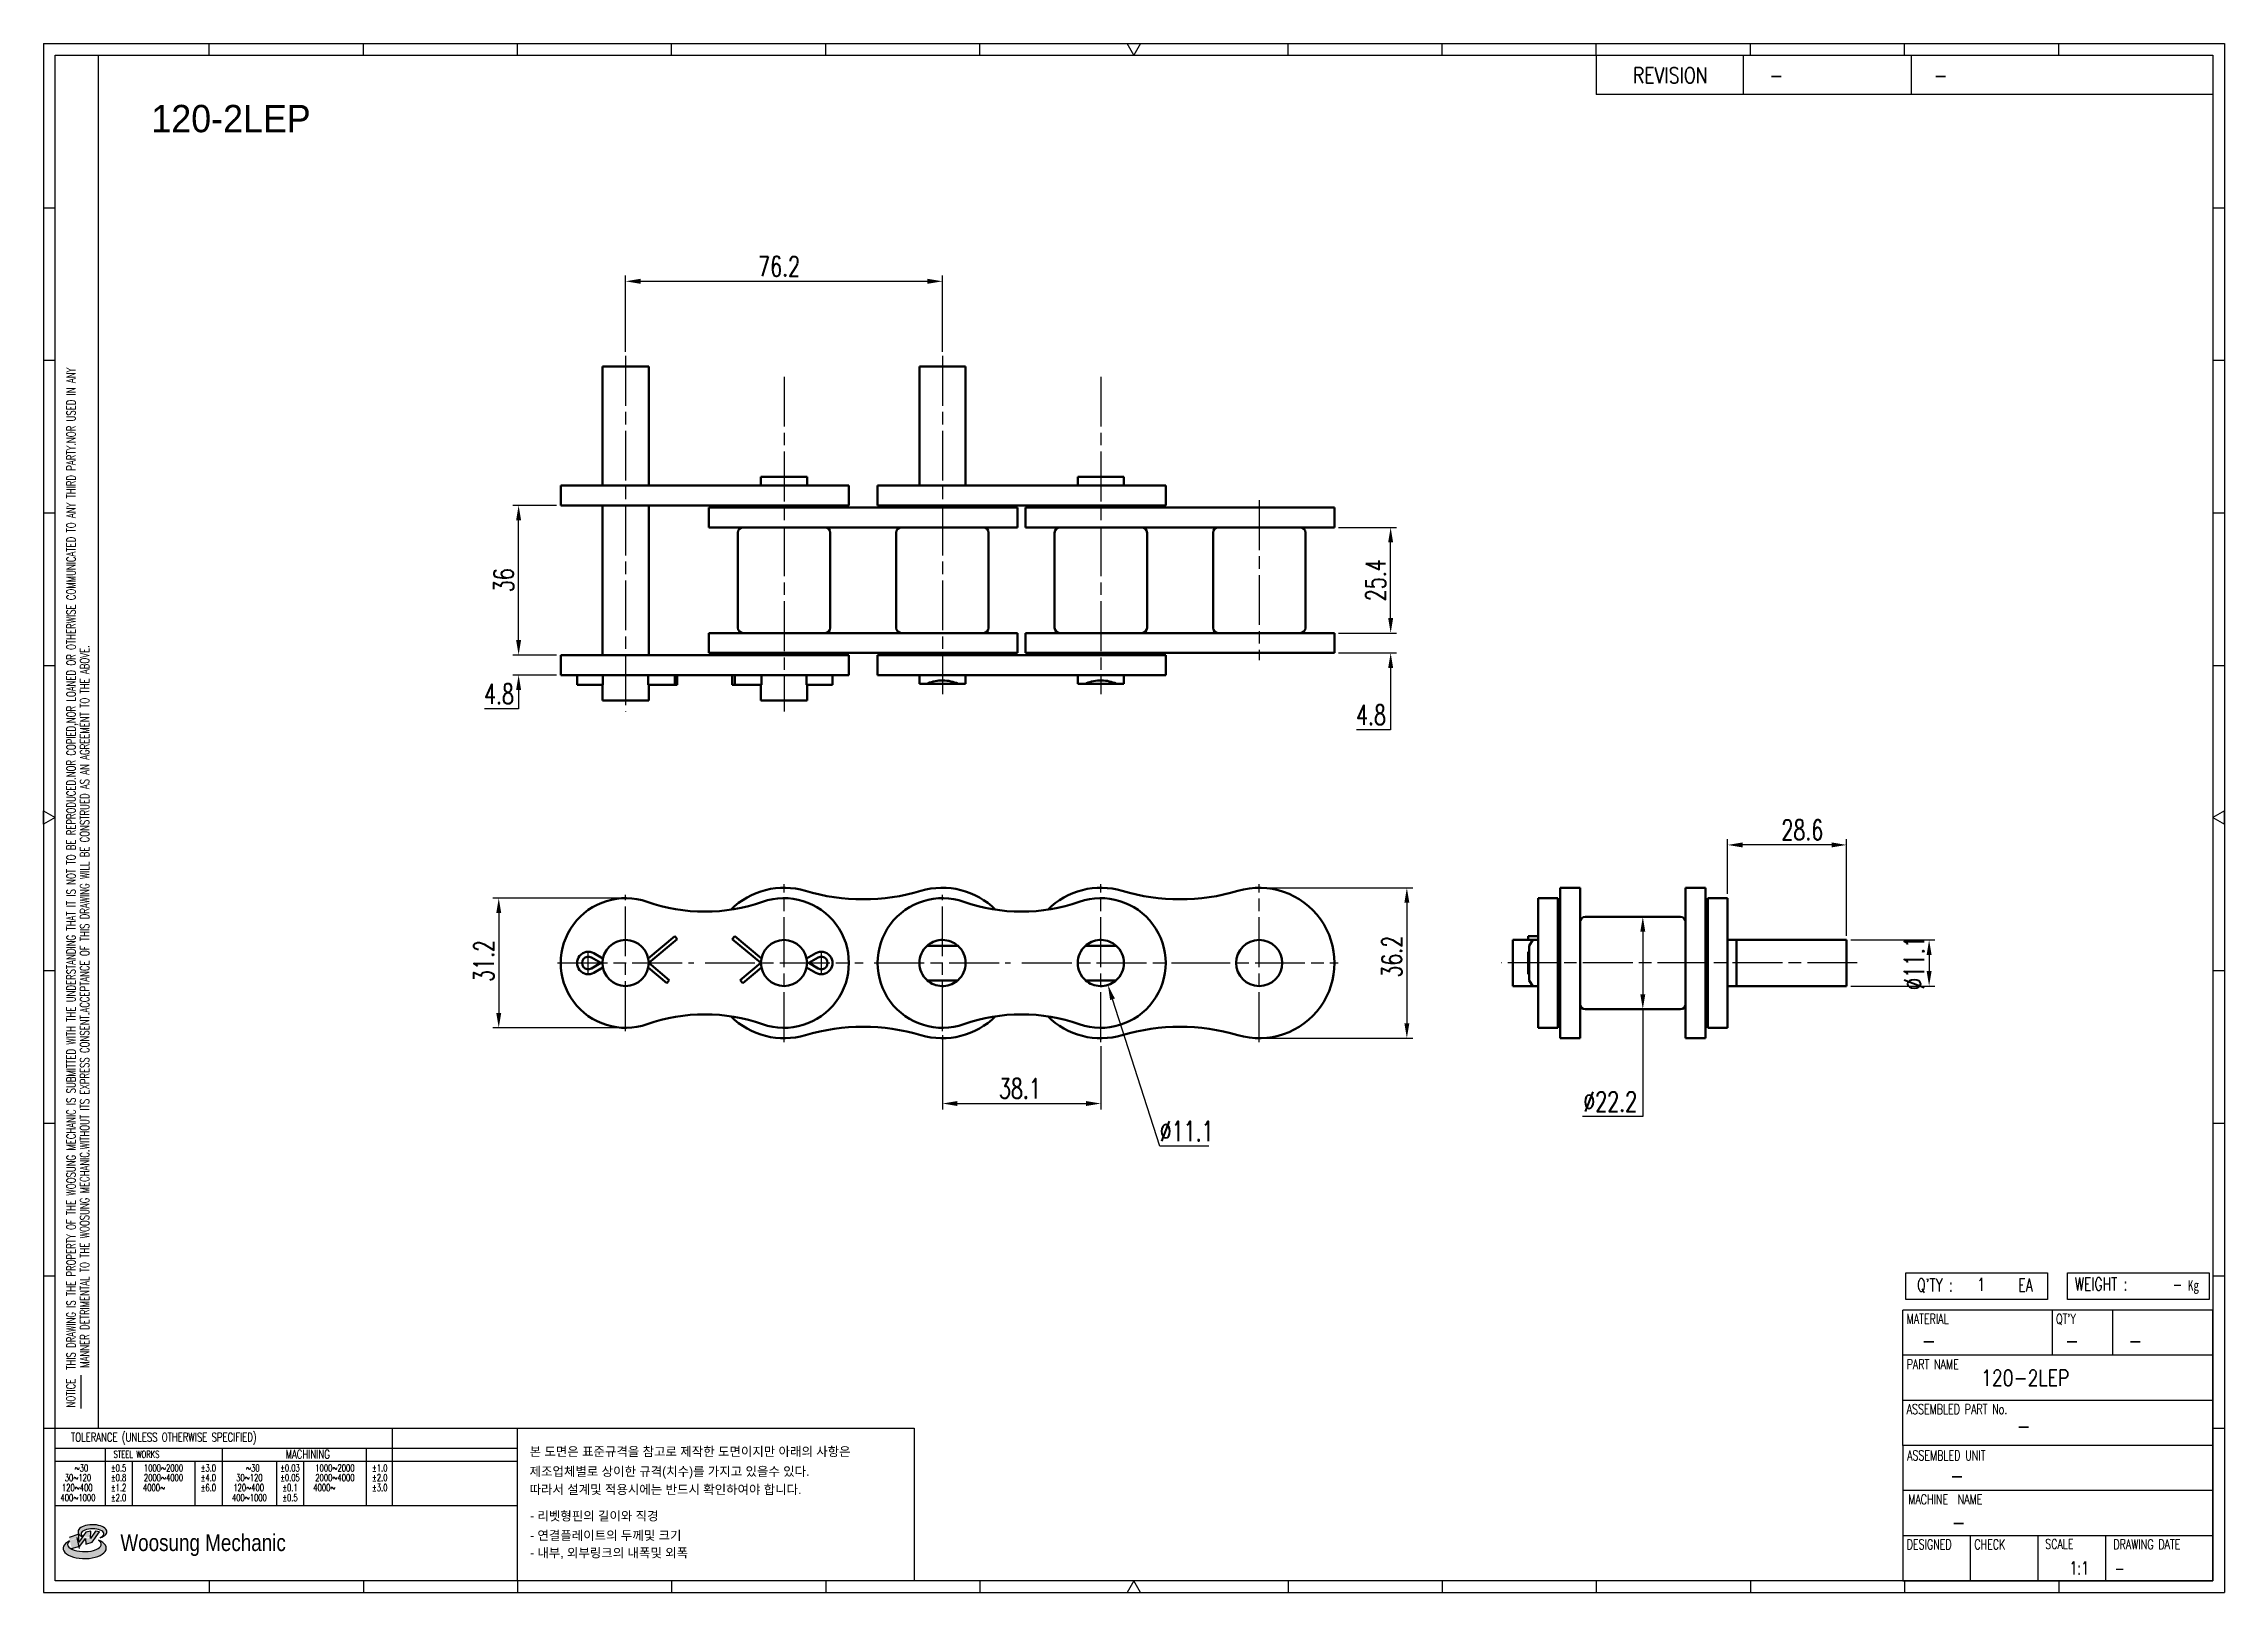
# Model space of a CAD drawing. Header units: millimetres. Extents: x 2104 to 2628, y 59 to 431.
import ezdxf
from ezdxf.enums import TextEntityAlignment as Align

# ---------------------------------------------------------------- set-up
doc = ezdxf.new("R2010")
doc.units = ezdxf.units.MM
doc.linetypes.add('AM_ISO08W050', pattern=[18, 12, -1.5, 3, -1.5])
doc.layers.get('Defpoints').update_dxf_attribs({"color": 80})
doc.layers.add('AM_0', color=7, linetype='Continuous', lineweight=50)
doc.layers.add('CL1', color=140, linetype='AM_ISO08W050', lineweight=25)
for name, color, linetype in [('S-DIM', 7, 'Continuous'), ('TITLE', 7, 'Continuous'), ('도면레이아웃', 7, 'Continuous')]:
    doc.layers.add(name, color=color, linetype=linetype)
doc.styles.add('HAN', font='ROMANS.shx', dxfattribs={"width": 0.7, "bigfont": 'whgtxt.shx'})
doc.styles.add('HKD_ST2', font='romans.shx', dxfattribs={"width": 0.7, "height": 4, "bigfont": '@extfont2.shx'})
doc.styles.add('HSG', font='SIMPLEX.shx', dxfattribs={"width": 0.7, "bigfont": 'HSG.shx'})
doc.styles.add('MtXpl_', font='Gulim.ttf')
doc.styles.add('SLDTEXTSTYLE4', font='arial.ttf', dxfattribs={"width": 0.8})
doc.dimstyles.new('AP2', dxfattribs={"dimscale": 2, "dimtxt": 2.4, "dimasz": 1.8, "dimexe": 0.7, "dimexo": 0.5, "dimgap": 0.6, "dimtad": 1, "dimtoh": 1, "dimdec": 1, "dimrnd": 0.01, "dimzin": 9, "dimdsep": 46, "dimtxsty": 'HSG', "dimcen": 0, "dimclrd": 251, "dimclre": 251, "dimclrt": 60, "dimazin": 2, "dimtp": 1, "dimtm": 1, "dimtfac": 0.5, "dimtdec": 1, "dimtofl": 0, "dimtmove": 0, "dimatfit": 3, "dimfxl": 0, "dimtvp": 1, "dimtolj": 2, "dimlwd": -1, "dimlwe": -1, "dimarcsym": 0})

# ---------------------------------------------------------------- blocks, each defined once
blk = doc.blocks.new('MAST')
at = {"layer": '도면레이아웃'}
h = blk.add_hatch(color=10, dxfattribs=at)
h.paths.add_polyline_path([(1.544, 35.177), (1.554, 34.966), (1.779, 35.034), (2.054, 35.422), (1.908, 35.446), (1.728, 35.167), (1.741, 35.439), (1.547, 35.405), (1.292, 35.041), (1.295, 35.33), (0.943, 35.208), (1.03, 34.8), (1.336, 34.885)])
edge = h.paths.add_edge_path()
edge.add_ellipse((1.795, 35.421), major_axis=(-0.53, 0), ratio=0.487785, start_angle=122.36065, end_angle=403.39574)
edge.add_line((1.411, 35.244), (1.419, 35.261))
edge.add_ellipse((1.798, 35.344), major_axis=(-0.423, 0), ratio=0.444396, start_angle=131.58977, end_angle=386.19408, ccw=False)
edge = h.paths.add_edge_path()
edge.add_ellipse((1.512, 34.815), major_axis=(-0.793, 0), ratio=0.480113, start_angle=314.67633, end_angle=590.85213)
edge.add_ellipse((1.501, 34.958), major_axis=(-0.62, 0), ratio=0.43311, start_angle=331.7024, end_angle=574.42495, ccw=False)
at = {"color": 140}
for p, q in [((0, 90.118), (80.15, 90.118)), ((0, 90.118), (0, 33.191)), ((80.15, 90.118), (80.15, 33.191)), ((57.068, 89.693), (57.068, 88.246)), ((62.47, 89.693), (62.47, 88.246)), ((68.635, 89.693), (68.635, 88.246)), ((79.725, 88.246), (57.068, 88.246)), ((68.449, 43.961), (68.449, 44.936)), ((68.449, 44.936), (73.654, 44.936)), ((73.654, 44.936), (73.654, 43.961)), ((74.39, 43.961), (74.39, 44.936)), ((74.39, 44.936), (79.595, 44.936)), ((79.595, 44.936), (79.595, 43.961)), ((68.336, 38.59), (68.336, 43.563)), ((79.725, 43.563), (68.336, 43.563)), ((73.654, 43.961), (68.449, 43.961)), ((73.827, 43.563), (73.827, 41.905)), ((79.595, 43.961), (74.39, 43.961)), ((76.037, 43.563), (76.037, 41.905)), ((79.725, 38.59), (79.725, 43.563)), ((79.725, 41.905), (68.336, 41.905)), ((79.725, 40.248), (68.336, 40.248)), ((68.336, 38.59), (68.336, 33.616)), ((79.725, 38.59), (68.336, 38.59)), ((79.725, 33.616), (79.725, 38.59)), ((79.725, 36.932), (68.336, 36.932)), ((79.725, 35.274), (68.336, 35.274)), ((70.822, 33.616), (70.822, 35.274)), ((73.309, 33.616), (73.309, 35.274)), ((75.796, 33.616), (75.796, 35.274)), ((0, 33.191), (80.15, 33.191)), ((68.336, 33.616), (79.725, 33.616))]:
    blk.add_line(p, q, dxfattribs=at)
for p, q in [((6.089, 89.693), (6.089, 90.118)), ((11.753, 89.693), (11.753, 90.118)), ((17.418, 89.693), (17.418, 90.118)), ((23.082, 89.693), (23.082, 90.118)), ((28.746, 89.693), (28.746, 90.118)), ((34.411, 89.693), (34.411, 90.118)), ((45.739, 89.693), (45.739, 90.118)), ((51.404, 89.693), (51.404, 90.118)), ((57.068, 89.693), (57.068, 90.118)), ((62.732, 89.693), (62.732, 90.118)), ((68.397, 89.693), (68.397, 90.118)), ((74.061, 89.693), (74.061, 90.118)), ((0, 84.085), (0.425, 84.085)), ((79.725, 84.085), (80.15, 84.085)), ((0, 78.478), (0.425, 78.478)), ((79.725, 78.478), (80.15, 78.478)), ((0, 72.87), (0.425, 72.87)), ((79.725, 72.87), (80.15, 72.87)), ((0, 67.262), (0.425, 67.262)), ((79.725, 67.262), (80.15, 67.262)), ((0, 56.047), (0.425, 56.047)), ((79.725, 56.047), (80.15, 56.047)), ((0, 50.439), (0.425, 50.439)), ((79.725, 50.439), (80.15, 50.439)), ((0, 44.832), (0.425, 44.832)), ((79.725, 44.832), (80.15, 44.832)), ((1.377, 39.947), (1.377, 41.174)), ((0, 39.224), (0.425, 39.224)), ((79.725, 39.224), (80.15, 39.224)), ((6.089, 33.616), (6.089, 33.191)), ((11.753, 33.616), (11.753, 33.191)), ((17.418, 33.616), (17.418, 33.191)), ((23.082, 33.616), (23.082, 33.191)), ((28.746, 33.616), (28.746, 33.191)), ((34.411, 33.616), (34.411, 33.191)), ((45.739, 33.616), (45.739, 33.191)), ((51.404, 33.616), (51.404, 33.191)), ((57.068, 33.616), (57.068, 33.191)), ((62.732, 33.616), (62.732, 33.191)), ((68.397, 33.616), (68.397, 33.191)), ((74.061, 33.616), (74.061, 33.191))]:
    blk.add_line(p, q)
at = {"color": 2}
for p, q in [((2.017, 39.224), (2.017, 89.693)), ((0.425, 39.224), (17.418, 39.224)), ((0.425, 38.487), (17.418, 38.487)), ((2.257, 38.487), (2.257, 36.382)), ((6.557, 38.5), (6.557, 36.382)), ((11.857, 38.487), (11.857, 36.382)), ((12.816, 39.224), (12.816, 36.382)), ((17.418, 33.616), (17.418, 39.224)), ((0.425, 38.012), (17.418, 38.012)), ((3.257, 38.012), (3.257, 36.382)), ((5.557, 38.012), (5.557, 36.382)), ((8.557, 38.012), (8.557, 36.382)), ((9.557, 38.026), (9.557, 36.382)), ((0.425, 36.382), (17.418, 36.382))]:
    blk.add_line(p, q, dxfattribs=at)
for points in [[(40.075, 89.693), (39.83, 90.118), (40.32, 90.118)], [(0.425, 61.679), (0, 61.433), (0, 61.924)], [(79.725, 61.679), (80.15, 61.433), (80.15, 61.924)], [(40.075, 33.616), (39.83, 33.191), (40.32, 33.191)]]:
    blk.add_lwpolyline(points, close=True)
at = {"color": 140}
blk.add_lwpolyline([(0.425, 89.693), (79.725, 89.693), (79.725, 33.616), (0.425, 33.616)], close=True, dxfattribs=at)
at = {"layer": '도면레이아웃'}
for p, q in [((1.295, 35.33), (0.943, 35.208)), ((1.547, 35.405), (1.292, 35.041)), ((1.292, 35.041), (1.295, 35.33)), ((1.741, 35.439), (1.547, 35.405)), ((1.908, 35.446), (1.728, 35.167)), ((1.728, 35.167), (1.741, 35.439)), ((1.779, 35.034), (2.054, 35.422)), ((2.054, 35.422), (1.908, 35.446)), ((1.03, 34.8), (1.336, 34.885)), ((1.224, 35.208), (1.311, 34.8)), ((1.224, 35.208), (1.224, 35.208)), ((1.336, 34.885), (1.544, 35.177)), ((1.419, 35.261), (1.411, 35.244)), ((1.544, 35.177), (1.554, 34.966)), ((1.554, 34.966), (1.779, 35.034))]:
    blk.add_line(p, q, dxfattribs=at)
for centre, major_axis, ratio, start_param, end_param in [((1.795, 35.421), (-0.53, 0), 0.487785, 2.135596, 7.040584), ((1.798, 35.344), (-0.423, 0), 0.444396, 2.296675, 6.740358), ((1.512, 34.815), (-0.793, 0), 0.480113, 5.492138, 10.312315), ((1.501, 34.958), (-0.62, 0), 0.43311, 5.789299, 10.025607)]:
    blk.add_ellipse(centre, major_axis=major_axis, ratio=ratio, start_param=start_param, end_param=end_param, dxfattribs=at)
for s, height, style, width, p in [('REVISION', 0.5806, 'HAN', 0.8, (58.415, 88.664)), ('-', 0.581, 'HAN', 0.8, (63.426, 88.664)), ('-', 0.581, 'HAN', 0.8, (69.468, 88.664)), ("Q'TY : ", 0.4746, 'HKD_ST2', 0.7, (68.857, 44.253)), ('1', 0.475, 'HKD_ST2', 0.7, (71.071, 44.275)), ('EA', 0.4746, 'HKD_ST2', 0.7, (72.578, 44.253)), ('WEIGHT : ', 0.4746, 'HKD_ST2', 0.7, (74.65, 44.286)), ('-', 0.581, 'HAN', 0.8, (69.029, 42.157)), ('-', 0.581, 'HAN', 0.8, (74.289, 42.157)), ('-', 0.581, 'HAN', 0.8, (76.623, 42.157)), ('-', 0.581, 'HAN', 0.8, (72.515, 39.013)), ('-', 0.581, 'HAN', 0.8, (70.067, 37.189)), ('-', 0.581, 'HAN', 0.8, (70.126, 35.48)), ('1:1', 0.4746, 'HKD_ST2', 0.7, (74.458, 33.848)), ('-', 0.475, 'HKD_ST2', 0.7, (76.112, 33.837))]:
    blk.add_text(s, height=height, dxfattribs=dict(style=style, width=width)).set_placement(p)
at = {"color": 6, "style": 'HKD_ST2', "width": 0.7}
for s, p in [(' THIS DRAWING IS THE PROPERTY OF THE WOOSUNG MECHANIC IS SUBMITTED WITH THE UNDERSTANDING THAT IT IS NOT TO BE REPRODUCED.NOR COPIED,NOR LOANED OR OTHERWISE COMMUNICATED TO ANY THIRD PARTY.NOR USED IN ANY', (1.173, 41.217)), ('MANNER DETRIMENTAL TO THE WOOSUNG MECHANIC.WITHOUT ITS EXPRESS CONSENT.ACCEPTANCE OF THIS DRAWING WILL BE CONSTRUED AS AN AGREEMENT TO THE ABOVE.', (1.672, 41.447))]:
    blk.add_text(s, height=0.326266, rotation=90, dxfattribs=at).set_placement(p)
at = {"style": 'HKD_ST2', "width": 0.7}
blk.add_text('-', height=0.475, dxfattribs=at).set_placement((78.613, 44.286), align=Align.RIGHT)
at = {"color": 254, "style": 'HKD_ST2', "width": 0.7}
for s, height, p in [('MATERIAL', 0.3651, (68.474, 43.425)), ("QT'Y", 0.3651, (73.965, 43.425)), ('PART NAME', 0.3651, (68.474, 41.756)), ('ASSEMBLED PART No.', 0.36511, (68.474, 40.109)), ('ASSEMBLED UNIT', 0.36511, (68.49, 38.408)), ('MACHINE  NAME', 0.36511, (68.532, 36.794)), ('DESIGNED', 0.3651, (68.474, 35.136)), ('CHECK', 0.3651, (70.961, 35.136)), ('SCALE', 0.3651, (73.566, 35.153)), ('DRAWING DATE', 0.36511, (76.071, 35.141))]:
    blk.add_text(s, height=height, dxfattribs=at).set_placement(p, align=Align.TOP_LEFT)
at = {"style": 'HKD_ST2', "width": 0.7}
blk.add_text('NOTICE', height=0.3263, rotation=90, dxfattribs=at).set_placement((1.163, 39.988))
blk.add_text('TOLERANCE (UNLESS OTHERWISE SPECIFIED)', height=0.32627, dxfattribs=at).set_placement((4.417, 38.896), align=Align.MIDDLE_CENTER)
at = {"color": 4, "style": 'HKD_ST2', "width": 0.7}
for s, height, p in [('%%12630', 0.261, (1.389, 37.762)), ('1000%%1262000', 0.26101, (4.407, 37.762)), ('%%12630', 0.261, (7.689, 37.762)), ('1000%%1262000', 0.26101, (10.707, 37.762)), ('120%%126400', 0.26101, (1.237, 37.045)), ('30%%126120', 0.261, (1.263, 37.411)), ('4000%%126', 0.261, (4.061, 37.045)), ('2000%%1264000', 0.26101, (4.407, 37.411)), ('120%%126400', 0.26101, (7.537, 37.045)), ('30%%126120', 0.261, (7.563, 37.411)), ('4000%%126', 0.261, (10.321, 37.045)), ('2000%%1264000', 0.26101, (10.707, 37.411)), ('400%%1261000', 0.26101, (1.263, 36.67)), ('400%%1261000', 0.26101, (7.563, 36.67))]:
    blk.add_text(s, height=height, dxfattribs=at).set_placement(p, align=Align.MIDDLE_CENTER)
for s, height, p in [('%%P0.5', 0.261, (2.757, 37.762)), ('STEEL WORKS', 0.26101, (3.416, 38.268)), ('%%P3.0', 0.261, (6.057, 37.762)), ('%%P0.03', 0.261, (9.057, 37.762)), ('MACHINING', 0.3263, (9.707, 38.27)), ('%%P1.0', 0.261, (12.357, 37.762)), ('%%P0.8', 0.261, (2.757, 37.411)), ('%%P1.2', 0.261, (2.757, 37.045)), ('%%P4.0', 0.261, (6.057, 37.411)), ('%%P6.0', 0.261, (6.057, 37.045)), ('%%P0.05', 0.261, (9.057, 37.411)), ('%%P0.1', 0.261, (9.057, 37.045)), ('%%P2.0', 0.261, (12.357, 37.411)), ('%%P3.0', 0.261, (12.357, 37.045)), ('%%P2.0', 0.261, (2.757, 36.67)), ('%%P0.5', 0.261, (9.057, 36.67))]:
    blk.add_text(s, height=height, dxfattribs=at).set_placement(p, align=Align.MIDDLE)
at = {"color": 1, "style": 'SLDTEXTSTYLE4', "width": 0.8}
blk.add_text('Woosung Mechanic', height=0.61957, dxfattribs=at).set_placement((2.822, 34.711))
at = {"layer": 'TITLE', "width": 0.8}
blk.add_text('Kg', height=0.3789, dxfattribs=at).set_placement((78.807, 44.286))
blk = doc.blocks.new('*D2')
at = {"layer": 'Defpoints', "color": 0, "transparency": 16777216}
for p in [(2414.07, 289.52), (2427.58, 289.52), (2414.07, 284.72)]:
    blk.add_point(p, dxfattribs=at)
at = {"layer": 'S-DIM', "color": 251, "linetype": 'ByBlock', "transparency": 16777216}
for p, q in [((2427.58, 293.12), (2427.58, 296.72)), ((2415.07, 289.52), (2428.98, 289.52)), ((2415.07, 284.72), (2428.98, 284.72)), ((2427.58, 281.12), (2427.58, 266.27)), ((2427.58, 266.27), (2419.34, 266.27))]:
    blk.add_line(p, q, dxfattribs=at)
at = {"layer": 'S-DIM', "color": 251, "transparency": 16777216}
for points in [[(2426.98, 293.12), (2428.18, 293.12), (2427.58, 289.52)], [(2426.98, 281.12), (2428.18, 281.12), (2427.58, 284.72)]]:
    blk.add_solid(points, dxfattribs=at)
at = {"layer": 'S-DIM', "color": 60, "transparency": 16777216, "insert": (2422.86, 269.87), "char_height": 4.8, "attachment_point": 5, "style": 'HSG'}
blk.add_mtext('\\A2;4.8', dxfattribs=at)
blk = doc.blocks.new('*D3')
at = {"layer": 'Defpoints', "color": 0, "transparency": 16777216}
for p in [(2414.07, 314.92), (2427.58, 314.92), (2414.07, 289.52)]:
    blk.add_point(p, dxfattribs=at)
at = {"layer": 'S-DIM', "color": 251, "linetype": 'ByBlock', "transparency": 16777216}
for p, q in [((2415.07, 314.92), (2428.98, 314.92)), ((2427.58, 293.12), (2427.58, 311.32)), ((2415.07, 289.52), (2428.98, 289.52))]:
    blk.add_line(p, q, dxfattribs=at)
at = {"layer": 'S-DIM', "color": 251, "transparency": 16777216}
for points in [[(2426.98, 311.32), (2428.18, 311.32), (2427.58, 314.92)], [(2426.98, 293.12), (2428.18, 293.12), (2427.58, 289.52)]]:
    blk.add_solid(points, dxfattribs=at)
at = {"layer": 'S-DIM', "color": 60, "transparency": 16777216, "insert": (2423.98, 302.22), "char_height": 4.8, "attachment_point": 5, "rotation": 90, "style": 'HSG'}
blk.add_mtext('\\A2;25.4', dxfattribs=at)
blk = doc.blocks.new('*D4')
at = {"layer": 'Defpoints', "color": 0, "transparency": 16777216}
for p in [(2319.77, 374.12), (2243.57, 356.19), (2319.77, 356.19)]:
    blk.add_point(p, dxfattribs=at)
at = {"layer": 'S-DIM', "color": 251, "linetype": 'ByBlock', "transparency": 16777216}
for p, q in [((2243.57, 357.19), (2243.57, 375.52)), ((2247.17, 374.12), (2316.17, 374.12)), ((2319.77, 357.19), (2319.77, 375.52))]:
    blk.add_line(p, q, dxfattribs=at)
at = {"layer": 'S-DIM', "color": 251, "transparency": 16777216}
for points in [[(2247.17, 374.72), (2247.17, 373.52), (2243.57, 374.12)], [(2316.17, 374.72), (2316.17, 373.52), (2319.77, 374.12)]]:
    blk.add_solid(points, dxfattribs=at)
at = {"layer": 'S-DIM', "color": 60, "transparency": 16777216, "insert": (2280.49, 377.72), "char_height": 4.8, "attachment_point": 5, "style": 'HSG'}
blk.add_mtext('\\A2;76.2', dxfattribs=at)
blk = doc.blocks.new('*D5')
at = {"layer": 'Defpoints', "color": 0, "transparency": 16777216}
for p in [(2217.84, 284.22), (2227.97, 284.22), (2227.97, 279.42)]:
    blk.add_point(p, dxfattribs=at)
at = {"layer": 'S-DIM', "color": 251, "linetype": 'ByBlock', "transparency": 16777216}
for p, q in [((2217.84, 287.82), (2217.84, 291.42)), ((2226.97, 284.22), (2216.44, 284.22)), ((2226.97, 279.42), (2216.44, 279.42)), ((2217.84, 275.82), (2217.84, 271.27)), ((2217.84, 271.27), (2209.6, 271.27))]:
    blk.add_line(p, q, dxfattribs=at)
at = {"layer": 'S-DIM', "color": 251, "transparency": 16777216}
for points in [[(2217.24, 287.82), (2218.44, 287.82), (2217.84, 284.22)], [(2217.24, 275.82), (2218.44, 275.82), (2217.84, 279.42)]]:
    blk.add_solid(points, dxfattribs=at)
at = {"layer": 'S-DIM', "color": 60, "transparency": 16777216, "insert": (2213.12, 274.87), "char_height": 4.8, "attachment_point": 5, "style": 'HSG'}
blk.add_mtext('\\A2;4.8', dxfattribs=at)
blk = doc.blocks.new('*D6')
at = {"layer": 'Defpoints', "color": 0, "transparency": 16777216}
for p in [(2217.84, 320.22), (2227.97, 320.22), (2227.97, 284.22)]:
    blk.add_point(p, dxfattribs=at)
at = {"layer": 'S-DIM', "color": 251, "linetype": 'ByBlock', "transparency": 16777216}
for p, q in [((2226.97, 320.22), (2216.44, 320.22)), ((2217.84, 287.82), (2217.84, 316.62)), ((2226.97, 284.22), (2216.44, 284.22))]:
    blk.add_line(p, q, dxfattribs=at)
at = {"layer": 'S-DIM', "color": 251, "transparency": 16777216}
for points in [[(2217.24, 316.62), (2218.44, 316.62), (2217.84, 320.22)], [(2217.24, 287.82), (2218.44, 287.82), (2217.84, 284.22)]]:
    blk.add_solid(points, dxfattribs=at)
at = {"layer": 'S-DIM', "color": 60, "transparency": 16777216, "insert": (2214.24, 302.22), "char_height": 4.8, "attachment_point": 5, "rotation": 90, "style": 'HSG'}
blk.add_mtext('\\A2;36', dxfattribs=at)
blk = doc.blocks.new('*D7')
at = {"layer": 'Defpoints', "color": 0, "transparency": 16777216}
for p in [(2243.57, 225.75), (2213.06, 194.55), (2243.57, 194.55)]:
    blk.add_point(p, dxfattribs=at)
at = {"layer": 'S-DIM', "color": 251, "linetype": 'ByBlock', "transparency": 16777216}
for p, q in [((2242.57, 225.75), (2211.66, 225.75)), ((2213.06, 222.15), (2213.06, 198.15)), ((2242.57, 194.55), (2211.66, 194.55))]:
    blk.add_line(p, q, dxfattribs=at)
at = {"layer": 'S-DIM', "color": 251, "transparency": 16777216}
for points in [[(2212.46, 222.15), (2213.66, 222.15), (2213.06, 225.75)], [(2212.46, 198.15), (2213.66, 198.15), (2213.06, 194.55)]]:
    blk.add_solid(points, dxfattribs=at)
at = {"layer": 'S-DIM', "color": 60, "transparency": 16777216, "insert": (2209.46, 210.64), "char_height": 4.8, "attachment_point": 5, "rotation": 90, "style": 'HSG'}
blk.add_mtext('\\A2;31.2', dxfattribs=at)
blk = doc.blocks.new('*D8')
at = {"layer": 'Defpoints', "color": 0, "transparency": 16777216}
for p in [(2395.97, 228.25), (2395.97, 192.05), (2431.48, 192.05)]:
    blk.add_point(p, dxfattribs=at)
at = {"layer": 'S-DIM', "color": 251, "linetype": 'ByBlock', "transparency": 16777216}
for p, q in [((2396.97, 228.25), (2432.88, 228.25)), ((2431.48, 224.65), (2431.48, 195.65)), ((2396.97, 192.05), (2432.88, 192.05))]:
    blk.add_line(p, q, dxfattribs=at)
at = {"layer": 'S-DIM', "color": 251, "transparency": 16777216}
for points in [[(2430.88, 224.65), (2432.08, 224.65), (2431.48, 228.25)], [(2430.88, 195.65), (2432.08, 195.65), (2431.48, 192.05)]]:
    blk.add_solid(points, dxfattribs=at)
at = {"layer": 'S-DIM', "color": 60, "transparency": 16777216, "insert": (2427.88, 211.67), "char_height": 4.8, "attachment_point": 5, "rotation": 90, "style": 'HSG'}
blk.add_mtext('\\A2;36.2', dxfattribs=at)
blk = doc.blocks.new('*D9')
at = {"layer": 'Defpoints', "color": 0, "transparency": 16777216}
for p in [(2319.77, 193.77), (2357.87, 191.14), (2357.87, 176.35)]:
    blk.add_point(p, dxfattribs=at)
at = {"layer": 'S-DIM', "color": 251, "linetype": 'ByBlock', "transparency": 16777216}
for p, q in [((2319.77, 192.77), (2319.77, 174.95)), ((2357.87, 190.14), (2357.87, 174.95)), ((2323.37, 176.35), (2354.27, 176.35))]:
    blk.add_line(p, q, dxfattribs=at)
at = {"layer": 'S-DIM', "color": 251, "transparency": 16777216}
for points in [[(2323.37, 176.95), (2323.37, 175.75), (2319.77, 176.35)], [(2354.27, 176.95), (2354.27, 175.75), (2357.87, 176.35)]]:
    blk.add_solid(points, dxfattribs=at)
at = {"layer": 'S-DIM', "color": 60, "transparency": 16777216, "insert": (2338.4, 179.95), "char_height": 4.8, "attachment_point": 5, "style": 'HSG'}
blk.add_mtext('\\A2;38.1', dxfattribs=at)
blk = doc.blocks.new('*D10')
at = {"layer": 'Defpoints', "color": 0, "transparency": 16777216}
for p in [(2508.63, 238.55), (2508.63, 225.75), (2537.23, 215.7)]:
    blk.add_point(p, dxfattribs=at)
at = {"layer": 'S-DIM', "color": 251, "linetype": 'ByBlock', "transparency": 16777216}
for p, q in [((2508.63, 226.75), (2508.63, 239.95)), ((2533.63, 238.55), (2512.23, 238.55)), ((2537.23, 216.7), (2537.23, 239.95))]:
    blk.add_line(p, q, dxfattribs=at)
at = {"layer": 'S-DIM', "color": 251, "transparency": 16777216}
for points in [[(2512.23, 239.15), (2512.23, 237.95), (2508.63, 238.55)], [(2533.63, 239.15), (2533.63, 237.95), (2537.23, 238.55)]]:
    blk.add_solid(points, dxfattribs=at)
at = {"layer": 'S-DIM', "color": 60, "transparency": 16777216, "insert": (2526.6, 242.15), "char_height": 4.8, "attachment_point": 5, "style": 'HSG'}
blk.add_mtext('\\A2;28.6', dxfattribs=at)
blk = doc.blocks.new('*D11')
at = {"layer": 'Defpoints', "color": 0, "transparency": 16777216}
for p in [(2537.23, 215.7), (2537.23, 204.59), (2557.09, 204.59)]:
    blk.add_point(p, dxfattribs=at)
at = {"layer": 'S-DIM', "color": 251, "linetype": 'ByBlock', "transparency": 16777216}
for p, q in [((2538.23, 215.7), (2558.49, 215.7)), ((2557.09, 212.1), (2557.09, 208.19)), ((2538.23, 204.59), (2558.49, 204.59))]:
    blk.add_line(p, q, dxfattribs=at)
at = {"layer": 'S-DIM', "color": 251, "transparency": 16777216}
for points in [[(2556.49, 212.1), (2557.69, 212.1), (2557.09, 215.7)], [(2556.49, 208.19), (2557.69, 208.19), (2557.09, 204.59)]]:
    blk.add_solid(points, dxfattribs=at)
at = {"layer": 'S-DIM', "color": 60, "transparency": 16777216, "insert": (2553.49, 210.15), "char_height": 4.8, "attachment_point": 5, "rotation": 90, "style": 'HSG'}
blk.add_mtext('\\A2;%%c11.1', dxfattribs=at)
blk = doc.blocks.new('*D12')
at = {"layer": 'Defpoints', "color": 0, "transparency": 16777216}
for p in [(2482.47, 221.26), (2482.47, 199.03), (2488.23, 199.03)]:
    blk.add_point(p, dxfattribs=at)
at = {"layer": 'S-DIM', "color": 251, "linetype": 'ByBlock', "transparency": 16777216}
for p, q in [((2483.47, 221.26), (2489.63, 221.26)), ((2488.23, 217.66), (2488.23, 202.63)), ((2483.47, 199.03), (2489.63, 199.03)), ((2488.23, 199.03), (2488.23, 173.19)), ((2488.23, 173.19), (2473.75, 173.19))]:
    blk.add_line(p, q, dxfattribs=at)
at = {"layer": 'S-DIM', "color": 251, "transparency": 16777216}
for points in [[(2487.63, 217.66), (2488.83, 217.66), (2488.23, 221.26)], [(2487.63, 202.63), (2488.83, 202.63), (2488.23, 199.03)]]:
    blk.add_solid(points, dxfattribs=at)
at = {"layer": 'S-DIM', "color": 60, "transparency": 16777216, "insert": (2480.39, 176.79), "char_height": 4.8, "attachment_point": 5, "style": 'HSG'}
blk.add_mtext('\\A2;%%c22.2', dxfattribs=at)
blk = doc.blocks.new('*D13')
at = {"layer": 'Defpoints', "color": 0, "transparency": 16777216}
for p in [(2356.17, 215.43), (2359.57, 204.86)]:
    blk.add_point(p, dxfattribs=at)
at = {"layer": 'S-DIM', "color": 251, "linetype": 'ByBlock', "transparency": 16777216}
for p, q in [((2372.05, 166.08), (2360.68, 201.43)), ((2383.81, 166.08), (2372.05, 166.08))]:
    blk.add_line(p, q, dxfattribs=at)
blk.add_arc((2357.87, 210.15), 5.56, 273.3951, 301.0954, dxfattribs=at)
at = {"layer": 'S-DIM', "color": 251, "transparency": 16777216}
blk.add_solid([(2361.25, 201.61), (2360.11, 201.25), (2359.57, 204.86)], dxfattribs=at)
at = {"layer": 'S-DIM', "color": 60, "transparency": 16777216, "insert": (2378.53, 169.68), "char_height": 4.8, "attachment_point": 5, "style": 'HSG'}
blk.add_mtext('\\A2;∅11.1', dxfattribs=at)

msp = doc.modelspace()

# ---------------------------------------------------------------- linework, layer by layer
at = {"color": 140}
msp.add_lwpolyline([(2217.58, 98.24), (2312.99, 98.24), (2312.99, 61.54), (2217.58, 61.54)], close=True, dxfattribs=at)
at = {"layer": 'AM_0'}
for p, q in [((2249.13, 353.62), (2238.02, 353.62)), ((2238.02, 353.62), (2238.02, 325.02)), ((2249.13, 325.02), (2249.13, 353.62)), ((2325.33, 353.62), (2314.22, 353.62)), ((2314.22, 353.62), (2314.22, 325.02)), ((2325.33, 325.02), (2325.33, 353.62)), ((2287.23, 327.12), (2276.12, 327.12)), ((2276.12, 327.12), (2276.12, 325.02)), ((2287.23, 325.02), (2287.23, 327.12)), ((2363.43, 327.12), (2352.32, 327.12)), ((2352.32, 327.12), (2352.32, 325.02)), ((2363.43, 325.02), (2363.43, 327.12)), ((2227.97, 325.02), (2227.97, 320.22)), ((2297.27, 325.02), (2227.97, 325.02)), ((2297.27, 320.22), (2227.97, 320.22)), ((2238.02, 320.22), (2238.02, 284.22)), ((2249.13, 284.22), (2249.13, 320.22)), ((2276.12, 320.22), (2276.12, 319.72)), ((2287.23, 319.72), (2287.23, 320.22)), ((2297.27, 320.22), (2297.27, 325.02)), ((2304.17, 325.02), (2304.17, 320.22)), ((2373.47, 325.02), (2304.17, 325.02)), ((2373.47, 320.22), (2304.17, 320.22)), ((2314.22, 320.22), (2314.22, 319.72)), ((2325.33, 319.72), (2325.33, 320.22)), ((2352.32, 320.22), (2352.32, 319.72)), ((2363.43, 319.72), (2363.43, 320.22)), ((2373.47, 320.22), (2373.47, 325.02)), ((2337.87, 319.72), (2263.57, 319.72)), ((2263.57, 319.72), (2263.57, 314.92)), ((2337.87, 314.92), (2263.57, 314.92)), ((2337.87, 314.92), (2337.87, 319.72)), ((2414.07, 319.72), (2339.77, 319.72)), ((2339.77, 319.72), (2339.77, 314.92)), ((2414.07, 314.92), (2339.77, 314.92)), ((2414.07, 314.92), (2414.07, 319.72)), ((2270.56, 313.65), (2270.56, 290.79)), ((2292.79, 290.79), (2292.79, 313.65)), ((2308.66, 313.65), (2308.66, 290.79)), ((2330.89, 290.79), (2330.89, 313.65)), ((2346.76, 313.65), (2346.76, 290.79)), ((2368.99, 290.79), (2368.99, 313.65)), ((2384.86, 313.65), (2384.86, 290.79)), ((2407.09, 290.79), (2407.09, 313.65)), ((2263.57, 289.52), (2263.57, 284.72)), ((2337.87, 289.52), (2263.57, 289.52)), ((2337.87, 284.72), (2337.87, 289.52)), ((2339.77, 289.52), (2339.77, 284.72)), ((2414.07, 289.52), (2339.77, 289.52)), ((2414.07, 284.72), (2414.07, 289.52)), ((2227.97, 284.22), (2227.97, 279.42)), ((2297.27, 284.22), (2227.97, 284.22)), ((2337.87, 284.72), (2263.57, 284.72)), ((2276.12, 284.72), (2276.12, 284.22)), ((2287.23, 284.22), (2287.23, 284.72)), ((2297.27, 279.42), (2297.27, 284.22)), ((2304.17, 284.22), (2304.17, 279.42)), ((2373.47, 284.22), (2304.17, 284.22)), ((2314.22, 284.72), (2314.22, 284.22)), ((2325.33, 284.22), (2325.33, 284.72)), ((2414.07, 284.72), (2339.77, 284.72)), ((2352.32, 284.72), (2352.32, 284.22)), ((2363.43, 284.22), (2363.43, 284.72)), ((2373.47, 279.42), (2373.47, 284.22)), ((2297.27, 279.42), (2227.97, 279.42)), ((2231.89, 279.42), (2231.89, 277.02)), ((2238.12, 277.02), (2238.12, 279.42)), ((2249.02, 277.02), (2249.02, 279.42)), ((2255.44, 277.02), (2255.44, 279.42)), ((2256.01, 277.02), (2256.01, 279.42)), ((2269.24, 277.02), (2269.24, 279.42)), ((2269.81, 277.02), (2269.81, 279.42)), ((2276.22, 277.02), (2276.22, 279.42)), ((2287.12, 277.02), (2287.12, 279.42)), ((2293.36, 277.02), (2293.36, 279.42)), ((2373.47, 279.42), (2304.17, 279.42)), ((2314.22, 279.42), (2314.22, 277.32)), ((2318.47, 278.03), (2318, 277.96)), ((2318.94, 278.09), (2318.47, 278.03)), ((2319.43, 278.12), (2318.94, 278.09)), ((2319.91, 278.12), (2319.43, 278.12)), ((2320.39, 278.1), (2319.91, 278.12)), ((2320.87, 278.06), (2320.39, 278.1)), ((2321.34, 277.99), (2320.87, 278.06)), ((2321.8, 277.9), (2321.34, 277.99)), ((2325.33, 277.32), (2325.33, 279.42)), ((2352.32, 279.42), (2352.32, 277.32)), ((2356.57, 278.03), (2356.1, 277.96)), ((2357.04, 278.09), (2356.57, 278.03)), ((2357.53, 278.12), (2357.04, 278.09)), ((2358.01, 278.12), (2357.53, 278.12)), ((2358.49, 278.1), (2358.01, 278.12)), ((2358.97, 278.06), (2358.49, 278.1)), ((2359.44, 277.99), (2358.97, 278.06)), ((2359.9, 277.9), (2359.44, 277.99)), ((2363.43, 277.32), (2363.43, 279.42)), ((2238.12, 277.02), (2231.89, 277.02)), ((2238.02, 277.02), (2238.02, 273.32)), ((2249.13, 273.32), (2238.02, 273.32)), ((2256.01, 277.02), (2249.02, 277.02)), ((2249.13, 273.32), (2249.13, 277.02)), ((2276.22, 277.02), (2269.24, 277.02)), ((2276.12, 277.02), (2276.12, 273.32)), ((2287.23, 273.32), (2276.12, 273.32)), ((2293.36, 277.02), (2287.12, 277.02)), ((2287.23, 273.32), (2287.23, 277.02)), ((2325.33, 277.32), (2314.22, 277.32)), ((2316.31, 277.42), (2316.1, 277.32)), ((2316.7, 277.59), (2316.31, 277.42)), ((2317.12, 277.73), (2316.7, 277.59)), ((2317.55, 277.86), (2317.12, 277.73)), ((2318, 277.96), (2317.55, 277.86)), ((2322.24, 277.79), (2321.8, 277.9)), ((2322.67, 277.65), (2322.24, 277.79)), ((2323.07, 277.5), (2322.67, 277.65)), ((2323.45, 277.32), (2323.07, 277.5)), ((2363.43, 277.32), (2352.32, 277.32)), ((2354.41, 277.42), (2354.2, 277.32)), ((2354.8, 277.59), (2354.41, 277.42)), ((2355.22, 277.73), (2354.8, 277.59)), ((2355.65, 277.86), (2355.22, 277.73)), ((2356.1, 277.96), (2355.65, 277.86)), ((2360.34, 277.79), (2359.9, 277.9)), ((2360.77, 277.65), (2360.34, 277.79)), ((2361.17, 277.5), (2360.77, 277.65)), ((2361.55, 277.32), (2361.17, 277.5)), ((2467.83, 225.75), (2463.03, 225.75)), ((2463.03, 194.55), (2463.03, 225.75)), ((2467.83, 194.55), (2467.83, 225.75)), ((2473.13, 228.25), (2468.33, 228.25)), ((2468.33, 192.05), (2468.33, 228.25)), ((2473.13, 192.05), (2473.13, 228.25)), ((2503.33, 228.25), (2498.53, 228.25)), ((2498.53, 192.05), (2498.53, 228.25)), ((2503.33, 192.05), (2503.33, 228.25)), ((2508.63, 225.75), (2503.83, 225.75)), ((2503.83, 194.55), (2503.83, 225.75)), ((2508.63, 194.55), (2508.63, 225.75)), ((2497.26, 221.26), (2474.4, 221.26)), ((2255.44, 216.6), (2249.02, 211.22)), ((2249.13, 210.15), (2256.01, 215.92)), ((2256.01, 215.92), (2255.44, 216.6)), ((2269.81, 216.6), (2269.24, 215.92)), ((2269.24, 215.92), (2276.12, 210.15)), ((2276.22, 211.22), (2269.81, 216.6)), ((2317.55, 215.24), (2317.12, 215.02)), ((2318, 215.41), (2317.55, 215.24)), ((2318.47, 215.55), (2318, 215.41)), ((2318.94, 215.64), (2318.47, 215.55)), ((2319.43, 215.69), (2318.94, 215.64)), ((2319.91, 215.7), (2319.43, 215.69)), ((2320.39, 215.67), (2319.91, 215.7)), ((2320.87, 215.59), (2320.39, 215.67)), ((2321.34, 215.47), (2320.87, 215.59)), ((2321.8, 215.32), (2321.34, 215.47)), ((2322.24, 215.12), (2321.8, 215.32)), ((2322.67, 214.89), (2322.24, 215.12)), ((2355.65, 215.24), (2355.22, 215.02)), ((2356.1, 215.41), (2355.65, 215.24)), ((2356.57, 215.55), (2356.1, 215.41)), ((2357.04, 215.64), (2356.57, 215.55)), ((2357.53, 215.69), (2357.04, 215.64)), ((2358.01, 215.7), (2357.53, 215.69)), ((2358.49, 215.67), (2358.01, 215.7)), ((2358.97, 215.59), (2358.49, 215.67)), ((2359.44, 215.47), (2358.97, 215.59)), ((2359.9, 215.32), (2359.44, 215.47)), ((2360.34, 215.12), (2359.9, 215.32)), ((2360.77, 214.89), (2360.34, 215.12)), ((2456.93, 204.59), (2456.93, 215.7)), ((2461.74, 215.7), (2456.93, 215.7)), ((2460.63, 215.7), (2460.63, 216.6)), ((2460.63, 216.6), (2463.03, 216.6)), ((2460.93, 214.31), (2461.74, 215.7)), ((2463.03, 215.7), (2461.74, 215.7)), ((2468.33, 215.7), (2467.83, 215.7)), ((2503.83, 215.7), (2503.33, 215.7)), ((2537.23, 215.7), (2508.63, 215.7)), ((2510.73, 204.59), (2510.73, 215.7)), ((2537.23, 204.59), (2537.23, 215.7)), ((2237.58, 210.15), (2235.34, 211.44)), ((2235.34, 208.85), (2237.58, 210.15)), ((2238.12, 211.22), (2235.94, 212.48)), ((2254.08, 205.99), (2249.13, 210.15)), ((2276.12, 210.15), (2271.16, 205.99)), ((2289.31, 212.48), (2287.12, 211.22)), ((2289.91, 211.44), (2287.66, 210.15)), ((2287.66, 210.15), (2289.91, 208.85)), ((2316.31, 214.49), (2316.1, 214.31)), ((2323.45, 214.31), (2316.1, 214.31)), ((2316.7, 214.77), (2316.31, 214.49)), ((2317.12, 215.02), (2316.7, 214.77)), ((2323.07, 214.62), (2322.67, 214.89)), ((2323.45, 214.31), (2323.07, 214.62)), ((2354.41, 214.49), (2354.2, 214.31)), ((2361.55, 214.31), (2354.2, 214.31)), ((2354.8, 214.77), (2354.41, 214.49)), ((2355.22, 215.02), (2354.8, 214.77)), ((2361.17, 214.62), (2360.77, 214.89)), ((2361.55, 214.31), (2361.17, 214.62)), ((2460.93, 212.84), (2460.63, 212.84)), ((2460.63, 207.45), (2460.63, 212.84)), ((2460.93, 205.98), (2460.93, 214.31)), ((2235.94, 207.81), (2238.12, 209.07)), ((2249.02, 209.07), (2253.51, 205.31)), ((2253.51, 205.31), (2254.08, 205.99)), ((2271.16, 205.99), (2271.74, 205.31)), ((2271.74, 205.31), (2276.22, 209.07)), ((2287.12, 209.07), (2289.31, 207.81)), ((2316.1, 205.98), (2316.48, 205.68)), ((2323.45, 205.98), (2316.1, 205.98)), ((2316.48, 205.68), (2316.88, 205.4)), ((2316.88, 205.4), (2317.3, 205.17)), ((2317.3, 205.17), (2317.75, 204.97)), ((2317.75, 204.97), (2318.2, 204.82)), ((2318.2, 204.82), (2318.67, 204.7)), ((2318.67, 204.7), (2319.15, 204.63)), ((2319.15, 204.63), (2319.64, 204.59)), ((2319.64, 204.59), (2320.12, 204.6)), ((2320.12, 204.6), (2320.6, 204.65)), ((2320.6, 204.65), (2321.08, 204.75)), ((2321.08, 204.75), (2321.54, 204.88)), ((2321.54, 204.88), (2322, 205.06)), ((2322, 205.06), (2322.43, 205.27)), ((2322.43, 205.27), (2322.85, 205.52)), ((2322.85, 205.52), (2323.24, 205.8)), ((2323.24, 205.8), (2323.45, 205.98)), ((2354.2, 205.98), (2354.58, 205.68)), ((2361.55, 205.98), (2354.2, 205.98)), ((2354.58, 205.68), (2354.98, 205.4)), ((2354.98, 205.4), (2355.4, 205.17)), ((2355.4, 205.17), (2355.85, 204.97)), ((2355.85, 204.97), (2356.3, 204.82)), ((2356.3, 204.82), (2356.77, 204.7)), ((2356.77, 204.7), (2357.25, 204.63)), ((2357.25, 204.63), (2357.74, 204.59)), ((2357.74, 204.59), (2358.22, 204.6)), ((2358.22, 204.6), (2358.7, 204.65)), ((2358.7, 204.65), (2359.18, 204.75)), ((2359.18, 204.75), (2359.64, 204.88)), ((2359.64, 204.88), (2360.1, 205.06)), ((2360.1, 205.06), (2360.53, 205.27)), ((2360.53, 205.27), (2360.95, 205.52)), ((2360.95, 205.52), (2361.34, 205.8)), ((2361.34, 205.8), (2361.55, 205.98)), ((2456.93, 204.59), (2461.74, 204.59)), ((2460.63, 207.45), (2460.93, 207.45)), ((2461.74, 204.59), (2460.93, 205.98)), ((2461.74, 204.59), (2463.03, 204.59)), ((2467.83, 204.59), (2468.33, 204.59)), ((2503.33, 204.59), (2503.83, 204.59)), ((2508.63, 204.59), (2537.23, 204.59)), ((2463.03, 194.55), (2467.83, 194.55)), ((2474.4, 199.03), (2497.26, 199.03)), ((2503.83, 194.55), (2508.63, 194.55)), ((2468.33, 192.05), (2473.13, 192.05)), ((2498.53, 192.05), (2503.33, 192.05))]:
    msp.add_line(p, q, dxfattribs=at)
for centre in [(2243.57, 210.15), (2281.67, 210.15), (2395.97, 210.15)]:
    msp.add_circle(centre, 5.55, dxfattribs=at)
for centre, radius, start, end in [((2271.83, 313.65), 1.27, 90, 180), ((2291.52, 313.65), 1.27, 0, 90), ((2309.93, 313.65), 1.27, 90, 180), ((2329.62, 313.65), 1.27, 0, 90), ((2348.03, 313.65), 1.27, 90, 180), ((2367.72, 313.65), 1.27, 0, 90), ((2386.13, 313.65), 1.27, 90, 180), ((2405.82, 313.65), 1.27, 360, 90), ((2271.83, 290.79), 1.27, 180, 270), ((2291.52, 290.79), 1.27, 270, 0), ((2309.93, 290.79), 1.27, 180, 270), ((2329.62, 290.79), 1.27, 270, 0), ((2348.03, 290.79), 1.27, 180, 270), ((2367.72, 290.79), 1.27, 270, 0), ((2386.13, 290.79), 1.27, 180, 270), ((2405.82, 290.79), 1.27, 270, 0), ((2243.57, 210.15), 15.6, 70.6253, 289.3747), ((2281.67, 210.15), 18.1, 73.423, 134.8983), ((2281.67, 210.15), 15.6, 250.6253, 109.3747), ((2300.72, 274.14), 48.67, 253.423, 286.577), ((2319.77, 210.15), 15.6, 70.6253, 289.3747), ((2319.77, 210.15), 18.1, 45.1017, 106.577), ((2357.87, 210.15), 18.1, 73.423, 134.8983), ((2357.87, 210.15), 15.6, 250.6253, 109.3747), ((2376.92, 274.14), 48.67, 253.423, 286.577), ((2395.97, 210.15), 18.1, 253.423, 106.577), ((2262.62, 264.32), 41.82, 250.6253, 289.3747), ((2338.82, 264.32), 41.82, 250.6253, 289.3747), ((2474.4, 219.99), 1.27, 90, 180), ((2497.26, 219.99), 1.27, 0, 90), ((2234.59, 210.15), 2.7, 60, 300), ((2234.59, 210.15), 1.5, 60, 300), ((2290.66, 210.15), 2.7, 240, 120), ((2290.66, 210.15), 1.5, 240, 120), ((2319.77, 210.15), 5.55, 131.4096, 228.5904), ((2319.77, 210.15), 5.56, 311.4096, 48.5904), ((2357.87, 210.15), 5.55, 131.4096, 228.5904), ((2357.87, 210.15), 5.55, 311.4096, 48.5904), ((2474.4, 200.3), 1.27, 180, 270), ((2497.26, 200.3), 1.27, 270, 0), ((2262.62, 155.97), 41.82, 70.6253, 109.3747), ((2281.67, 210.15), 18.1, 225.1017, 286.577), ((2300.72, 146.15), 48.67, 73.423, 106.577), ((2319.77, 210.15), 18.1, 253.423, 314.8983), ((2338.82, 155.97), 41.82, 70.6253, 109.3747), ((2357.87, 210.15), 18.1, 225.1017, 286.577), ((2376.92, 146.15), 48.67, 73.423, 106.577)]:
    msp.add_arc(centre, radius, start, end, dxfattribs=at)
at = {"layer": 'CL1'}
for p, q in [((2243.57, 356.19), (2243.57, 270.63)), ((2319.77, 356.19), (2319.77, 274.83)), ((2281.67, 351.17), (2281.67, 270.63)), ((2357.87, 351.17), (2357.87, 274.83)), ((2395.97, 321.47), (2395.97, 282.97)), ((2243.57, 193.77), (2243.57, 226.53)), ((2281.67, 191.14), (2281.67, 229.15)), ((2319.77, 193.77), (2319.77, 226.53)), ((2357.87, 191.14), (2357.87, 229.15)), ((2395.97, 191.14), (2395.97, 229.15)), ((2227.19, 210.15), (2259.95, 210.15)), ((2234.59, 207.31), (2234.59, 212.98)), ((2262.67, 210.15), (2300.68, 210.15)), ((2290.66, 207.31), (2290.66, 212.98)), ((2303.39, 210.15), (2336.15, 210.15)), ((2338.87, 210.15), (2376.88, 210.15)), ((2376.97, 210.15), (2414.98, 210.15)), ((2539.8, 210.15), (2454.24, 210.15))]:
    msp.add_line(p, q, dxfattribs=at)

# ---------------------------------------------------------------- block references
at = {"color": 140, "xscale": 6.544131730458676, "yscale": 6.544131730458676, "zscale": 6.544131730458676}
msp.add_blockref('MAST', (2103.59, -158.45), dxfattribs=at)

# ---------------------------------------------------------------- texts
at = {"color": 254, "style": 'MtXpl_'}
msp.add_text('120-2LEP', height=6.586, dxfattribs=at).set_placement((2129.51, 409.97))
at = {"style": 'HAN', "width": 0.8}
msp.add_text('120-2LEP', height=3.8, dxfattribs=at).set_placement((2569.58, 108.46))
at = {"color": 140, "style": 'MtXpl_'}
for s, p in [('제조업체별로 상이한 규격(치수)를 가지고 있을수 있다.', (2220.48, 86.78)), ('본 도면은 표준규격을 참고로 제작한 도면이지만 아래의 사항은', (2220.48, 91.55)), ('따라서 설계및 적용시에는 반드시 확인하여야 합니다.', (2220.48, 82.42)), ('- 리벳형핀의 길이와 직경', (2220.6, 76.05)), ('- 연결플레이트의 두께및 크기', (2220.6, 71.38)), ('- 내부, 외부링크의 내폭및 외폭', (2220.6, 67.18))]:
    msp.add_text(s, height=2.1952, dxfattribs=at).set_placement(p)

# ---------------------------------------------------------------- dimensions: what is measured, and where the dimension line sits
at = {"layer": 'S-DIM'}
for base, p1, p2, picture, middle in [((2319.77, 374.12), (2243.57, 356.19), (2319.77, 356.19), '*D4', (2280.49, 374.12)), ((2508.63, 238.55), (2537.23, 215.7), (2508.63, 225.75), '*D10', (2526.6, 238.55)), ((2357.87, 176.35), (2319.77, 193.77), (2357.87, 191.14), '*D9', (2338.4, 176.35))]:
    dim = msp.add_linear_dim(base=base, p1=p1, p2=p2, dimstyle='AP2', dxfattribs=at)
    dim.commit()
    dim.dimension.update_dxf_attribs({"geometry": picture, "text_midpoint": middle, "dimtype": 128})
for base, p1, p2, picture, middle in [((2217.84, 320.22), (2227.97, 284.22), (2227.97, 320.22), '*D6', (2214.24, 302.22)), ((2427.58, 314.92), (2414.07, 289.52), (2414.07, 314.92), '*D3', (2423.98, 302.22))]:
    dim = msp.add_linear_dim(base=base, p1=p1, p2=p2, angle=90, dimstyle='AP2', override={"dimtmove": 1}, dxfattribs=at)
    dim.commit()
    dim.dimension.update_dxf_attribs({"geometry": picture, "text_midpoint": middle})
for base, p1, p2, picture, middle in [((2427.58, 289.52), (2414.07, 284.72), (2414.07, 289.52), '*D2', (2422.86, 266.27)), ((2217.84, 284.22), (2227.97, 279.42), (2227.97, 284.22), '*D5', (2213.12, 271.27)), ((2213.06, 194.55), (2243.57, 225.75), (2243.57, 194.55), '*D7', (2213.06, 210.64)), ((2431.48, 192.05), (2395.97, 228.25), (2395.97, 192.05), '*D8', (2431.48, 211.67))]:
    dim = msp.add_linear_dim(base=base, p1=p1, p2=p2, angle=90, dimstyle='AP2', dxfattribs=at)
    dim.commit()
    dim.dimension.update_dxf_attribs({"geometry": picture, "text_midpoint": middle, "dimtype": 128})
for base, p1, p2, picture, middle in [((2488.23, 199.03), (2482.47, 221.26), (2482.47, 199.03), '*D12', (2480.39, 173.19)), ((2557.09, 204.59), (2537.23, 215.7), (2537.23, 204.59), '*D11', (2557.09, 210.15))]:
    dim = msp.add_linear_dim(base=base, p1=p1, p2=p2, angle=90, text='%%c<>', dimstyle='AP2', dxfattribs=at)
    dim.commit()
    dim.dimension.update_dxf_attribs({"geometry": picture, "text_midpoint": middle, "dimtype": 128})
dim = msp.add_diameter_dim_2p(p1=(2356.17, 215.43), p2=(2359.57, 204.86), dimstyle='AP2', dxfattribs=at)
dim.commit()
dim.dimension.update_dxf_attribs({"geometry": '*D13', "text_midpoint": (2378.53, 166.08), "dimtype": 131})

doc.saveas('drawing.dxf')
